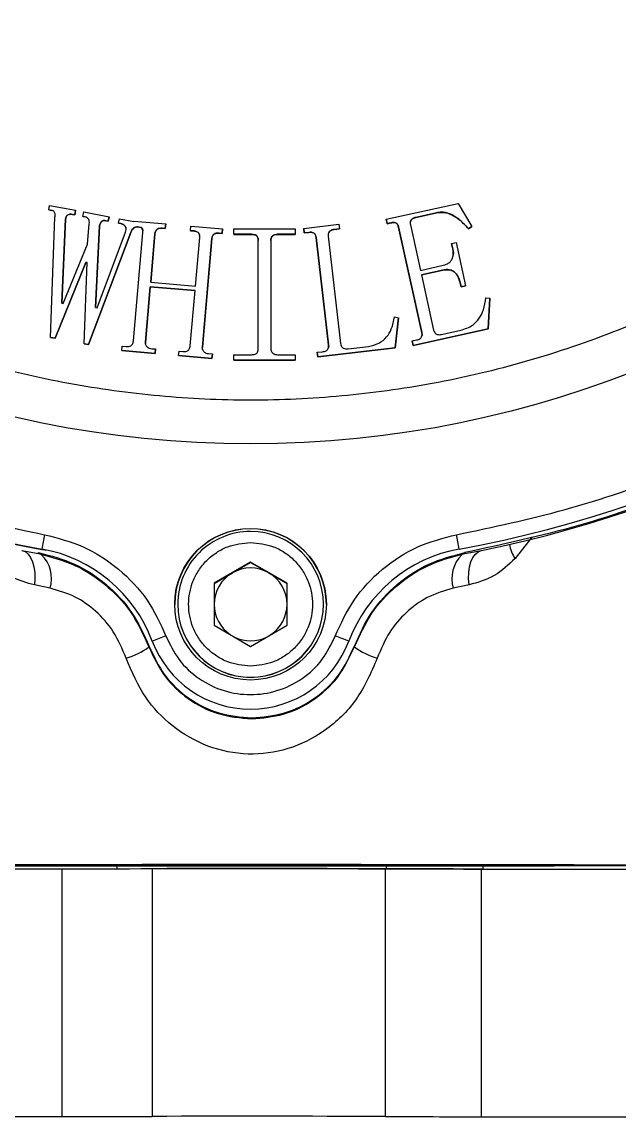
# Model space of a CAD drawing. Header units: millimetres. Extents: x 2344 to 4024, y 1094 to 2282.
# Drawn here: x 3522.5 to 3563.4, y 1909.1 to 1984.2 of the extents above; entities that cross this region are included whole.
import ezdxf

# ---------------------------------------------------------------- set-up
doc = ezdxf.new("R2010")
doc.units = ezdxf.units.MM

msp = doc.modelspace()

# ---------------------------------------------------------------- linework, layer by layer
at = {"color": 7, "linetype": 'Continuous', "lineweight": 25}
for p, q in [((3524.299, 1971.345), (3524.359, 1971.651)), ((3524.359, 1971.651), (3526.146, 1971.31)), ((3547.445, 1970.699), (3552.401, 1971.789)), ((3552.401, 1971.789), (3553.334, 1970.19)), ((3524.503, 1971.306), (3524.299, 1971.345)), ((3524.299, 1971.345), (3524.299, 1971.343)), ((3524.299, 1971.343), (3524.503, 1971.304)), ((3524.428, 1962.59), (3524.732, 1970.838)), ((3524.503, 1971.306), (3524.503, 1971.304)), ((3526.087, 1971.004), (3525.933, 1971.033)), ((3525.933, 1971.033), (3525.933, 1971.031)), ((3525.933, 1971.031), (3526.087, 1971.002)), ((3526.146, 1971.31), (3526.087, 1971.004)), ((3526.087, 1971.002), (3526.146, 1971.308)), ((3526.087, 1971.004), (3526.087, 1971.002)), ((3526.146, 1971.31), (3526.146, 1971.308)), ((3526.647, 1970.896), (3526.707, 1971.202)), ((3526.801, 1970.867), (3526.647, 1970.896)), ((3526.647, 1970.896), (3526.647, 1970.894)), ((3526.647, 1970.894), (3526.801, 1970.865)), ((3526.707, 1971.202), (3528.443, 1970.871)), ((3526.801, 1970.867), (3526.801, 1970.865)), ((3528.443, 1970.871), (3528.383, 1970.565)), ((3528.383, 1970.563), (3528.443, 1970.869)), ((3528.443, 1970.871), (3528.443, 1970.869)), ((3550.901, 1971.14), (3549.485, 1970.828)), ((3549.485, 1970.826), (3550.901, 1971.138)), ((3550.901, 1971.14), (3550.901, 1971.138)), ((3525.447, 1970.703), (3525.193, 1964.932)), ((3525.193, 1964.932), (3525.447, 1970.701)), ((3525.447, 1970.703), (3525.447, 1970.701)), ((3526.971, 1968.983), (3527.081, 1970.391)), ((3527.795, 1970.255), (3527.52, 1964.645)), ((3527.52, 1964.645), (3527.795, 1970.252)), ((3527.795, 1970.255), (3527.795, 1970.252)), ((3528.383, 1970.565), (3528.231, 1970.596)), ((3528.231, 1970.596), (3528.231, 1970.593)), ((3528.231, 1970.593), (3528.383, 1970.563)), ((3528.383, 1970.565), (3528.383, 1970.563)), ((3529.098, 1970.43), (3529.157, 1970.736)), ((3529.252, 1970.399), (3529.098, 1970.43)), ((3529.098, 1970.43), (3529.098, 1970.428)), ((3529.098, 1970.428), (3529.252, 1970.397)), ((3529.157, 1970.736), (3530.143, 1970.548)), ((3529.252, 1970.399), (3529.252, 1970.397)), ((3530.143, 1970.548), (3530.145, 1970.568)), ((3530.145, 1970.568), (3532.33, 1970.378)), ((3530.629, 1970.137), (3530.425, 1970.176)), ((3530.425, 1970.176), (3530.425, 1970.173)), ((3530.425, 1970.173), (3530.629, 1970.135)), ((3530.631, 1970.148), (3530.629, 1970.137)), ((3530.629, 1970.135), (3530.631, 1970.146)), ((3530.629, 1970.135), (3530.629, 1970.137)), ((3530.631, 1970.148), (3530.631, 1970.146)), ((3532.303, 1970.066), (3532.095, 1970.083)), ((3532.095, 1970.083), (3532.095, 1970.081)), ((3532.095, 1970.081), (3532.303, 1970.064)), ((3532.33, 1970.378), (3532.303, 1970.066)), ((3532.303, 1970.064), (3532.33, 1970.376)), ((3532.33, 1970.378), (3532.33, 1970.376)), ((3534.019, 1969.915), (3534.046, 1970.227)), ((3534.046, 1970.227), (3536.231, 1970.037)), ((3541.794, 1970.07), (3544.216, 1970.35)), ((3544.216, 1970.35), (3544.252, 1970.041)), ((3547.512, 1970.394), (3547.445, 1970.699)), ((3547.445, 1970.699), (3547.445, 1970.696)), ((3547.445, 1970.696), (3547.512, 1970.392)), ((3547.765, 1970.45), (3547.512, 1970.394)), ((3547.512, 1970.392), (3547.765, 1970.448)), ((3547.512, 1970.394), (3547.512, 1970.392)), ((3547.765, 1970.45), (3547.765, 1970.448)), ((3549.899, 1962.916), (3548.31, 1970.146)), ((3548.31, 1970.144), (3548.31, 1970.146)), ((3548.31, 1970.144), (3549.899, 1962.914)), ((3549.119, 1970.323), (3549.809, 1967.189)), ((3549.485, 1970.828), (3549.485, 1970.826)), ((3553.334, 1970.19), (3553.105, 1970.034)), ((3553.105, 1970.032), (3553.334, 1970.188)), ((3553.334, 1970.19), (3553.334, 1970.188)), ((3529.93, 1969.794), (3527.033, 1962.093)), ((3527.033, 1962.09), (3529.93, 1969.792)), ((3527.622, 1964.626), (3529.564, 1969.812)), ((3529.93, 1969.794), (3529.93, 1969.792)), ((3530.109, 1962.343), (3530.758, 1969.781)), ((3531.59, 1969.709), (3531.299, 1966.381)), ((3531.299, 1966.381), (3531.59, 1969.707)), ((3531.59, 1969.709), (3531.59, 1969.707)), ((3532.303, 1970.066), (3532.303, 1970.064)), ((3534.227, 1969.898), (3534.019, 1969.915)), ((3534.019, 1969.915), (3534.019, 1969.913)), ((3534.019, 1969.913), (3534.227, 1969.896)), ((3534.227, 1969.898), (3534.227, 1969.896)), ((3534.368, 1966.111), (3534.659, 1969.44)), ((3535.491, 1969.368), (3534.842, 1961.931)), ((3534.842, 1961.928), (3535.491, 1969.366)), ((3535.491, 1969.368), (3535.491, 1969.366)), ((3536.204, 1969.725), (3535.995, 1969.742)), ((3535.995, 1969.742), (3535.995, 1969.74)), ((3535.995, 1969.74), (3536.204, 1969.723)), ((3536.231, 1970.037), (3536.204, 1969.725)), ((3536.204, 1969.723), (3536.231, 1970.035)), ((3536.204, 1969.723), (3536.204, 1969.725)), ((3536.231, 1970.037), (3536.231, 1970.035)), ((3537.014, 1969.662), (3537.014, 1970.032)), ((3537.014, 1970.032), (3541.206, 1970.032)), ((3538.21, 1969.662), (3537.014, 1969.662)), ((3537.014, 1969.662), (3537.014, 1969.66)), ((3537.014, 1969.66), (3538.21, 1969.66)), ((3538.21, 1969.662), (3538.21, 1969.66)), ((3541.206, 1969.662), (3540.009, 1969.662)), ((3540.009, 1969.662), (3540.009, 1969.66)), ((3540.009, 1969.66), (3541.206, 1969.66)), ((3541.206, 1970.032), (3541.206, 1969.662)), ((3541.206, 1969.662), (3541.206, 1969.66)), ((3541.831, 1969.762), (3541.794, 1970.07)), ((3541.794, 1970.07), (3541.794, 1970.068)), ((3541.794, 1970.068), (3541.831, 1969.76)), ((3542.139, 1969.797), (3541.831, 1969.762)), ((3541.831, 1969.76), (3542.139, 1969.795)), ((3541.831, 1969.762), (3541.831, 1969.76)), ((3542.139, 1969.797), (3542.139, 1969.795)), ((3543.503, 1962.07), (3542.652, 1969.439)), ((3542.652, 1969.439), (3542.652, 1969.436)), ((3542.652, 1969.436), (3543.503, 1962.068)), ((3543.476, 1969.535), (3544.328, 1962.167)), ((3544.252, 1970.041), (3543.892, 1970.001)), ((3543.892, 1969.999), (3544.252, 1970.039)), ((3543.892, 1969.999), (3543.892, 1970.001)), ((3544.252, 1970.041), (3544.252, 1970.039)), ((3553.105, 1970.034), (3553.105, 1970.032)), ((3525.295, 1964.913), (3526.971, 1968.983)), ((3538.678, 1961.818), (3538.678, 1969.246)), ((3539.541, 1969.246), (3539.541, 1961.818)), ((3551.947, 1969.036), (3552.249, 1969.104)), ((3552.012, 1968.734), (3551.947, 1969.036)), ((3551.947, 1969.036), (3551.947, 1969.034)), ((3551.947, 1969.034), (3552.012, 1968.732)), ((3552.012, 1968.734), (3552.012, 1968.732)), ((3552.249, 1969.104), (3552.904, 1966.122)), ((3526.84, 1967.737), (3524.734, 1962.532)), ((3524.734, 1962.53), (3526.84, 1967.735)), ((3526.726, 1962.15), (3526.942, 1967.718)), ((3526.942, 1967.718), (3526.84, 1967.737)), ((3526.84, 1967.737), (3526.84, 1967.735)), ((3526.84, 1967.735), (3526.942, 1967.715)), ((3549.809, 1967.189), (3551.275, 1967.512)), ((3551.34, 1967.208), (3549.874, 1966.884)), ((3549.874, 1966.882), (3551.34, 1967.206)), ((3551.34, 1967.208), (3551.34, 1967.206)), ((3531.299, 1966.381), (3534.368, 1966.111)), ((3549.874, 1966.884), (3550.708, 1963.093)), ((3531.272, 1966.068), (3530.941, 1962.272)), ((3530.941, 1962.269), (3531.272, 1966.066)), ((3534.341, 1965.799), (3531.272, 1966.068)), ((3531.272, 1966.068), (3531.272, 1966.066)), ((3531.272, 1966.066), (3534.341, 1965.797)), ((3534.009, 1962.002), (3534.341, 1965.799)), ((3552.602, 1966.054), (3552.557, 1966.256)), ((3552.557, 1966.256), (3552.557, 1966.254)), ((3552.557, 1966.254), (3552.602, 1966.052)), ((3552.904, 1966.122), (3552.602, 1966.054)), ((3552.602, 1966.052), (3552.904, 1966.119)), ((3552.602, 1966.054), (3552.602, 1966.052)), ((3552.904, 1966.122), (3552.904, 1966.119)), ((3525.193, 1964.932), (3525.295, 1964.913)), ((3554.301, 1965.314), (3554.576, 1965.27)), ((3554.576, 1965.27), (3554.453, 1963.174)), ((3554.453, 1963.172), (3554.576, 1965.268)), ((3554.576, 1965.27), (3554.576, 1965.268)), ((3527.52, 1964.645), (3527.622, 1964.626)), ((3548.032, 1964.004), (3548.302, 1963.929)), ((3548.302, 1963.929), (3548.071, 1961.868)), ((3548.071, 1961.866), (3548.302, 1963.927)), ((3548.302, 1963.929), (3548.302, 1963.927)), ((3524.734, 1962.532), (3524.428, 1962.59)), ((3524.428, 1962.59), (3524.428, 1962.587)), ((3524.428, 1962.587), (3524.734, 1962.53)), ((3554.453, 1963.174), (3549.296, 1962.04)), ((3549.296, 1962.037), (3554.453, 1963.172)), ((3549.899, 1962.916), (3549.899, 1962.914)), ((3551.251, 1962.789), (3552.565, 1963.078)), ((3554.453, 1963.174), (3554.453, 1963.172)), ((3524.734, 1962.532), (3524.734, 1962.53)), ((3527.033, 1962.093), (3526.726, 1962.15)), ((3526.726, 1962.15), (3526.726, 1962.148)), ((3526.726, 1962.148), (3527.033, 1962.09)), ((3527.033, 1962.093), (3527.033, 1962.09)), ((3529.315, 1961.68), (3529.344, 1961.992)), ((3529.344, 1961.992), (3529.604, 1961.969)), ((3530.941, 1962.272), (3530.941, 1962.269)), ((3531.372, 1961.813), (3531.632, 1961.792)), ((3534.842, 1961.931), (3534.842, 1961.928)), ((3548.071, 1961.868), (3542.763, 1961.253)), ((3542.763, 1961.251), (3548.071, 1961.866)), ((3543.503, 1962.07), (3543.503, 1962.068)), ((3544.84, 1961.808), (3546.231, 1961.968)), ((3548.071, 1961.868), (3548.071, 1961.866)), ((3549.229, 1962.344), (3549.531, 1962.411)), ((3549.296, 1962.04), (3549.229, 1962.344)), ((3549.229, 1962.344), (3549.229, 1962.342)), ((3549.229, 1962.342), (3549.296, 1962.037)), ((3549.296, 1962.04), (3549.296, 1962.037)), ((3531.603, 1961.48), (3529.315, 1961.68)), ((3529.315, 1961.68), (3529.315, 1961.678)), ((3529.315, 1961.678), (3531.603, 1961.478)), ((3531.632, 1961.792), (3531.603, 1961.48)), ((3531.603, 1961.478), (3531.632, 1961.79)), ((3531.603, 1961.48), (3531.603, 1961.478)), ((3531.632, 1961.792), (3531.632, 1961.79)), ((3533.216, 1961.337), (3533.245, 1961.649)), ((3535.504, 1961.137), (3533.216, 1961.337)), ((3533.216, 1961.337), (3533.216, 1961.335)), ((3533.216, 1961.335), (3535.504, 1961.135)), ((3533.245, 1961.649), (3533.505, 1961.628)), ((3535.273, 1961.472), (3535.533, 1961.449)), ((3535.533, 1961.449), (3535.504, 1961.137)), ((3535.504, 1961.135), (3535.533, 1961.447)), ((3535.504, 1961.137), (3535.504, 1961.135)), ((3535.533, 1961.449), (3535.533, 1961.447)), ((3537.014, 1961.032), (3537.014, 1961.402)), ((3537.014, 1961.402), (3538.21, 1961.402)), ((3540.009, 1961.402), (3541.206, 1961.402)), ((3541.206, 1961.402), (3541.206, 1961.032)), ((3542.727, 1961.564), (3543.087, 1961.604)), ((3542.763, 1961.253), (3542.727, 1961.564)), ((3542.727, 1961.564), (3542.727, 1961.561)), ((3542.727, 1961.561), (3542.763, 1961.251)), ((3542.763, 1961.253), (3542.763, 1961.251)), ((3541.206, 1961.032), (3537.014, 1961.032)), ((3537.014, 1961.032), (3537.014, 1961.03)), ((3537.014, 1961.03), (3541.206, 1961.03)), ((3541.206, 1961.032), (3541.206, 1961.03)), ((3557.48, 1948.909), (3556.293, 1947.419)), ((3522.463, 1947.969), (3523.61, 1947.748)), ((3523.61, 1947.748), (3523.61, 1947.821)), ((3523.838, 1948.029), (3523.838, 1948.063)), ((3552.464, 1948.063), (3552.464, 1948.029)), ((3552.845, 1947.748), (3553.992, 1947.968)), ((3552.845, 1947.821), (3552.845, 1947.748)), ((3538.151, 1947.157), (3535.651, 1945.714)), ((3536.901, 1946.429), (3538.151, 1947.15)), ((3540.651, 1945.713), (3538.151, 1947.157)), ((3538.151, 1947.15), (3538.151, 1947.157)), ((3538.151, 1947.15), (3539.401, 1946.429)), ((3535.651, 1945.707), (3536.901, 1946.429)), ((3539.401, 1946.429), (3540.651, 1945.707)), ((3524.402, 1945.373), (3523.317, 1945.6)), ((3535.651, 1945.714), (3535.651, 1942.827)), ((3540.651, 1942.827), (3540.651, 1945.713)), ((3553.139, 1945.6), (3552.054, 1945.373)), ((3533.151, 1944.269), (3533.151, 1944.257)), ((3543.151, 1944.257), (3543.151, 1944.269)), ((3535.651, 1942.827), (3538.151, 1941.383)), ((3538.151, 1941.383), (3540.651, 1942.827)), ((3531.411, 1941.741), (3531.411, 1941.707)), ((3544.891, 1941.707), (3544.891, 1941.741)), ((3531.18, 1941.409), (3531.18, 1941.342)), ((3545.276, 1941.341), (3545.276, 1941.409)), ((3525.194, 1926.125), (3525.194, 1909.125)), ((3528.96, 1926.381), (3528.978, 1926.117)), ((3531.405, 1926.127), (3531.405, 1909.127)), ((3547.408, 1909.118), (3547.408, 1926.118)), ((3547.478, 1926.117), (3547.496, 1926.381)), ((3553.982, 1926.103), (3553.982, 1909.103)), ((3554.081, 1926.299), (3554.076, 1926.102))]:
    msp.add_line(p, q, dxfattribs=at)
at = {"color": 7, "linetype": 'Continuous', "lineweight": 25, "flags": 128}
for points in [[(3522.463, 1947.969), (3522.685, 1947.883), (3522.884, 1947.721), (3523.053, 1947.49), (3523.188, 1947.195), (3523.285, 1946.848), (3523.339, 1946.457), (3523.35, 1946.037), (3523.317, 1945.6)], [(3553.139, 1945.6), (3553.106, 1946.037), (3553.116, 1946.457), (3553.171, 1946.847), (3553.267, 1947.195), (3553.402, 1947.49), (3553.572, 1947.721), (3553.771, 1947.882), (3553.992, 1947.968)], [(3525.194, 1926.125), (3525.964, 1926.125), (3526.736, 1926.125), (3527.51, 1926.126), (3528.286, 1926.126), (3529.064, 1926.126), (3529.843, 1926.126), (3530.623, 1926.127), (3531.405, 1926.127)], [(3553.982, 1926.103), (3556.818, 1926.101), (3559.589, 1926.098), (3562.285, 1926.095), (3564.897, 1926.092), (3567.417, 1926.089), (3569.834, 1926.085), (3572.142, 1926.081), (3574.331, 1926.076)], [(3525.194, 1909.125), (3525.964, 1909.125), (3526.736, 1909.125), (3527.51, 1909.126), (3528.286, 1909.126), (3529.063, 1909.126), (3529.843, 1909.126), (3530.623, 1909.127), (3531.405, 1909.127)], [(3525.194, 1909.125), (3525.964, 1909.125), (3526.736, 1909.125), (3527.51, 1909.126), (3528.286, 1909.126), (3529.063, 1909.126), (3529.843, 1909.126), (3530.623, 1909.127), (3531.405, 1909.127)], [(3553.982, 1909.103), (3556.818, 1909.101), (3559.589, 1909.098), (3562.285, 1909.095), (3564.897, 1909.092), (3567.417, 1909.089), (3569.834, 1909.085), (3572.142, 1909.081), (3574.331, 1909.076)], [(3553.982, 1909.103), (3556.818, 1909.101), (3559.589, 1909.098), (3562.285, 1909.095), (3564.897, 1909.092), (3567.417, 1909.089), (3569.834, 1909.085), (3572.142, 1909.081), (3574.331, 1909.076)]]:
    msp.add_lwpolyline(points, dxfattribs=at)
at = {"color": 7, "linetype": 'Continuous', "lineweight": 25}
for centre, radius in [((3538.151, 2026.774), 71.5), ((3538.151, 1944.274), 5.2)]:
    msp.add_circle(centre, radius, dxfattribs=at)
for centre, radius, start, end in [((3538.151, 2026.772), 80, 190.30617, 259.69396), ((3538.151, 2026.772), 80, 280.30604, 349.69383), ((3538.228, 2026.4), 80, 281.36448, 349.47139), ((3538.151, 2026.738), 80, 252.76849, 259.69392), ((4172.066, 1830.953), 658.722, 169.672162, 169.759325), ((3538.151, 1944.257), 5.2, 0.00011, 179.99974), ((3538.151, 1944.269), 5, 89.99962, 179.99978), ((3538.151, 1944.269), 5, 359.99991, 89.99976), ((2904.255, 1830.957), 658.702, 10.240673, 10.327838), ((3558.187, 1948.707), 2.29, 188.19168, 214.23293), ((3522.194, 1946.028), 2.303, 343.4735, 45.70276), ((3522.049, 1938.224), 10, 20.58678, 79.69395), ((3522.049, 1938.19), 10, 78.01772, 79.69392), ((3554.253, 1938.224), 10, 100.30605, 159.41322), ((3554.264, 1946.028), 2.305, 134.36929, 196.50795), ((3538.151, 1944.264), 2.5, 119.9996, 179.99966), ((3538.151, 1944.264), 2.5, 59.99975, 119.99962), ((3538.151, 1944.264), 2.5, 359.99971, 59.99978), ((3538.151, 1944.269), 5, 179.99994, 359.99975), ((3538.151, 1944.257), 5, 179.99994, 359.99975), ((3538.151, 1944.264), 2.5, 179.99971, 236.17979), ((3538.151, 1944.264), 2.5, 303.81959, 359.99967), ((3576.159, 1824.74), 125.266, 110.47237, 110.93011), ((3538.151, 1944.272), 7.2, 200.5868, 339.4132), ((3538.151, 1944.264), 2.5, 243.81973, 296.17964), ((3500.143, 1824.741), 125.265, 69.06989, 69.52763), ((3528.264, 1945.278), 4.899, 285.98985, 306.52729), ((3548.192, 1945.278), 4.899, 233.47211, 254.00953), ((3523.442, 5098.312), 3172.188, 269.904659, 270.031645), ((3537.893, -767.021), 2693.155, 89.797567, 90.13802), ((3553.699, 3254.336), 1328.233, 269.728619, 270.012215), ((3523.442, 5081.312), 3172.188, 269.904659, 270.031645), ((3537.893, -784.021), 2693.155, 89.797567, 90.13802), ((3553.699, 3237.336), 1328.233, 269.728619, 270.012215)]:
    msp.add_arc(centre, radius, start, end, dxfattribs=at)
for points, knots in [([(3606.651, 2026.781), (3606.596, 2024.692), (3606.486, 2020.513), (3605.576, 2014.175), (3604.09, 2007.822), (3601.917, 2001.457), (3599.086, 1995.233), (3595.572, 1989.211), (3591.418, 1983.519), (3586.674, 1978.257), (3581.413, 1973.514), (3575.721, 1969.36), (3569.698, 1965.846), (3563.475, 1963.015), (3557.11, 1960.843), (3550.757, 1959.348), (3544.418, 1958.471), (3538.151, 1958.186), (3531.884, 1958.471), (3525.545, 1959.348), (3519.193, 1960.843), (3512.827, 1963.015), (3506.604, 1965.846), (3500.581, 1969.36), (3494.889, 1973.514), (3489.628, 1978.257), (3484.884, 1983.519), (3480.73, 1989.211), (3477.216, 1995.233), (3474.385, 2001.456), (3472.212, 2007.822), (3470.726, 2014.174), (3469.816, 2020.513), (3469.706, 2024.691), (3469.651, 2026.781)], [0, 0, 0, 0, 0.029124, 0.058248, 0.08912, 0.119994, 0.151902, 0.184313, 0.217069, 0.25, 0.282931, 0.315687, 0.348098, 0.380006, 0.410878, 0.441752, 0.470875, 0.5, 0.529123, 0.558248, 0.58912, 0.619994, 0.651902, 0.684313, 0.717069, 0.75, 0.782931, 0.815687, 0.848098, 0.880006, 0.910878, 0.941752, 0.970875, 1, 1, 1, 1]), ([(3460.426, 2012.641), (3460.952, 2010.145), (3462.014, 2005.107), (3464.553, 1997.73), (3467.822, 1990.488), (3471.885, 1983.509), (3476.697, 1976.906), (3482.189, 1970.813), (3488.283, 1965.32), (3494.886, 1960.508), (3501.865, 1956.446), (3509.107, 1953.177), (3516.484, 1950.638), (3521.521, 1949.575), (3524.017, 1949.049)], [0, 0, 0, 0, 0.079959, 0.161371, 0.244142, 0.328893, 0.414217, 0.5, 0.585778, 0.671102, 0.755858, 0.838624, 0.920039, 1, 1, 1, 1]), ([(3552.285, 1949.049), (3554.781, 1949.575), (3559.818, 1950.638), (3567.195, 1953.176), (3574.437, 1956.446), (3581.416, 1960.508), (3588.019, 1965.32), (3594.113, 1970.812), (3599.605, 1976.906), (3604.417, 1983.509), (3608.48, 1990.488), (3611.749, 1997.73), (3614.288, 2005.107), (3615.35, 2010.145), (3615.876, 2012.641)], [0, 0, 0, 0, 0.079959, 0.161371, 0.244142, 0.328893, 0.414217, 0.5, 0.585778, 0.671102, 0.755858, 0.838624, 0.920039, 1, 1, 1, 1]), ([(3524.732, 1970.838), (3524.744, 1970.92), (3524.76, 1971.033), (3524.713, 1971.171), (3524.655, 1971.244), (3524.579, 1971.287), (3524.528, 1971.3), (3524.503, 1971.306)], [0, 0, 0, 0, 0.409045, 0.568709, 0.729731, 0.871998, 1, 1, 1, 1]), ([(3525.933, 1971.033), (3525.868, 1971.041), (3525.768, 1971.053), (3525.636, 1971.014), (3525.549, 1970.947), (3525.481, 1970.841), (3525.46, 1970.754), (3525.447, 1970.703)], [0, 0, 0, 0, 0.286948, 0.445283, 0.603611, 0.766841, 1, 1, 1, 1]), ([(3525.447, 1970.701), (3525.461, 1970.757), (3525.484, 1970.85), (3525.563, 1970.96), (3525.658, 1971.023), (3525.787, 1971.049), (3525.878, 1971.038), (3525.933, 1971.031)], [0, 0, 0, 0, 0.255208, 0.42331, 0.591938, 0.753059, 1, 1, 1, 1]), ([(3527.081, 1970.391), (3527.088, 1970.449), (3527.1, 1970.546), (3527.043, 1970.693), (3526.945, 1970.809), (3526.846, 1970.849), (3526.801, 1970.867)], [0, 0, 0, 0, 0.280717, 0.477013, 0.764436, 1, 1, 1, 1]), ([(3553.105, 1970.034), (3552.915, 1970.241), (3552.535, 1970.658), (3551.896, 1971.081), (3551.308, 1971.206), (3551.011, 1971.158), (3550.901, 1971.14)], [0, 0, 0, 0, 0.324948, 0.652823, 0.870839, 1, 1, 1, 1]), ([(3550.901, 1971.138), (3551.069, 1971.159), (3551.435, 1971.205), (3552.092, 1970.977), (3552.647, 1970.543), (3552.979, 1970.172), (3553.105, 1970.032)], [0, 0, 0, 0, 0.194478, 0.422538, 0.782169, 1, 1, 1, 1]), ([(3528.231, 1970.596), (3528.184, 1970.603), (3528.108, 1970.615), (3528, 1970.594), (3527.924, 1970.547), (3527.852, 1970.452), (3527.816, 1970.35), (3527.799, 1970.273), (3527.795, 1970.255)], [0, 0, 0, 0, 0.2197284, 0.3604368, 0.5019622, 0.6296085, 0.9109721, 1, 1, 1, 1]), ([(3527.795, 1970.252), (3527.815, 1970.333), (3527.842, 1970.444), (3527.935, 1970.555), (3528.016, 1970.597), (3528.118, 1970.611), (3528.188, 1970.6), (3528.231, 1970.593)], [0, 0, 0, 0, 0.3817203, 0.5244556, 0.6680241, 0.7975388, 1, 1, 1, 1]), ([(3529.564, 1969.812), (3529.584, 1969.87), (3529.617, 1969.964), (3529.61, 1970.105), (3529.563, 1970.211), (3529.482, 1970.301), (3529.376, 1970.368), (3529.292, 1970.389), (3529.252, 1970.399)], [0, 0, 0, 0, 0.234067, 0.380912, 0.528267, 0.670545, 0.840377, 1, 1, 1, 1]), ([(3529.252, 1970.397), (3529.321, 1970.377), (3529.434, 1970.344), (3529.548, 1970.231), (3529.602, 1970.139), (3529.604, 1970.081), (3529.605, 1970.068)], [0, 0, 0, 0, 0.411268, 0.667218, 0.924779, 1, 1, 1, 1]), ([(3530.425, 1970.176), (3530.369, 1970.175), (3530.262, 1970.173), (3530.116, 1970.088), (3530.004, 1969.959), (3529.955, 1969.85), (3529.93, 1969.794)], [0, 0, 0, 0, 0.246987, 0.468153, 0.728462, 1, 1, 1, 1]), ([(3529.93, 1969.792), (3529.964, 1969.868), (3530.02, 1969.992), (3530.163, 1970.117), (3530.297, 1970.178), (3530.387, 1970.175), (3530.425, 1970.173)], [0, 0, 0, 0, 0.365295, 0.600157, 0.833953, 1, 1, 1, 1]), ([(3530.758, 1969.781), (3530.76, 1969.825), (3530.765, 1969.916), (3530.729, 1970.036), (3530.677, 1970.112), (3530.641, 1970.141), (3530.631, 1970.148)], [0, 0, 0, 0, 0.3303013, 0.665596, 0.9062665, 1, 1, 1, 1]), ([(3530.631, 1970.146), (3530.655, 1970.124), (3530.709, 1970.074), (3530.751, 1969.983), (3530.752, 1969.92), (3530.753, 1969.898)], [0, 0, 0, 0, 0.343672, 0.771515, 1, 1, 1, 1]), ([(3532.095, 1970.083), (3532.025, 1970.085), (3531.909, 1970.089), (3531.766, 1970.029), (3531.674, 1969.952), (3531.611, 1969.844), (3531.598, 1969.758), (3531.59, 1969.709)], [0, 0, 0, 0, 0.290077, 0.48445, 0.638173, 0.79153, 1, 1, 1, 1]), ([(3531.59, 1969.707), (3531.599, 1969.76), (3531.614, 1969.851), (3531.686, 1969.964), (3531.795, 1970.043), (3531.937, 1970.088), (3532.044, 1970.083), (3532.095, 1970.081)], [0, 0, 0, 0, 0.224861, 0.386581, 0.549015, 0.787195, 1, 1, 1, 1]), ([(3547.765, 1970.448), (3547.854, 1970.464), (3547.979, 1970.487), (3548.136, 1970.437), (3548.225, 1970.358), (3548.282, 1970.255), (3548.301, 1970.178), (3548.31, 1970.144)], [0, 0, 0, 0, 0.369411, 0.518582, 0.668914, 0.853903, 1, 1, 1, 1]), ([(3548.31, 1970.146), (3548.294, 1970.203), (3548.269, 1970.295), (3548.188, 1970.4), (3548.09, 1970.46), (3547.943, 1970.484), (3547.833, 1970.463), (3547.765, 1970.45)], [0, 0, 0, 0, 0.243865, 0.391737, 0.541046, 0.710969, 1, 1, 1, 1]), ([(3549.485, 1970.828), (3549.407, 1970.804), (3549.289, 1970.768), (3549.168, 1970.653), (3549.111, 1970.541), (3549.1, 1970.426), (3549.113, 1970.355), (3549.119, 1970.323)], [0, 0, 0, 0, 0.339866, 0.516986, 0.694619, 0.862206, 1, 1, 1, 1]), ([(3549.121, 1970.527), (3549.127, 1970.551), (3549.144, 1970.614), (3549.22, 1970.706), (3549.338, 1970.785), (3549.437, 1970.812), (3549.485, 1970.826)], [0, 0, 0, 0, 0.153617, 0.387639, 0.698766, 1, 1, 1, 1]), ([(3534.659, 1969.44), (3534.661, 1969.498), (3534.665, 1969.594), (3534.619, 1969.715), (3534.556, 1969.796), (3534.441, 1969.863), (3534.327, 1969.887), (3534.244, 1969.896), (3534.227, 1969.898)], [0, 0, 0, 0, 0.237356, 0.392761, 0.524029, 0.65536, 0.93072, 1, 1, 1, 1]), ([(3534.227, 1969.896), (3534.319, 1969.884), (3534.447, 1969.868), (3534.58, 1969.771), (3534.629, 1969.694), (3534.64, 1969.643), (3534.644, 1969.627)], [0, 0, 0, 0, 0.508362, 0.70662, 0.904854, 1, 1, 1, 1]), ([(3535.995, 1969.742), (3535.926, 1969.744), (3535.81, 1969.748), (3535.667, 1969.688), (3535.575, 1969.611), (3535.512, 1969.503), (3535.499, 1969.417), (3535.491, 1969.368)], [0, 0, 0, 0, 0.290077, 0.48445, 0.638173, 0.79153, 1, 1, 1, 1]), ([(3535.491, 1969.366), (3535.5, 1969.419), (3535.515, 1969.51), (3535.586, 1969.623), (3535.696, 1969.702), (3535.838, 1969.747), (3535.945, 1969.742), (3535.995, 1969.74)], [0, 0, 0, 0, 0.224861, 0.386581, 0.549015, 0.787195, 1, 1, 1, 1]), ([(3538.678, 1969.246), (3538.675, 1969.307), (3538.671, 1969.404), (3538.611, 1969.525), (3538.533, 1969.599), (3538.397, 1969.656), (3538.287, 1969.66), (3538.21, 1969.662)], [0, 0, 0, 0, 0.250411, 0.398556, 0.54744, 0.686236, 1, 1, 1, 1]), ([(3538.21, 1969.66), (3538.284, 1969.657), (3538.395, 1969.654), (3538.533, 1969.598), (3538.612, 1969.522), (3538.666, 1969.411), (3538.677, 1969.315), (3538.678, 1969.253), (3538.678, 1969.244)], [0, 0, 0, 0, 0.3046765, 0.4550368, 0.6065485, 0.7453901, 0.9603697, 1, 1, 1, 1]), ([(3540.009, 1969.662), (3539.939, 1969.657), (3539.823, 1969.65), (3539.685, 1969.577), (3539.6, 1969.491), (3539.549, 1969.378), (3539.544, 1969.294), (3539.541, 1969.246)], [0, 0, 0, 0, 0.294404, 0.487725, 0.643608, 0.799347, 1, 1, 1, 1]), ([(3539.541, 1969.244), (3539.545, 1969.297), (3539.55, 1969.389), (3539.612, 1969.507), (3539.711, 1969.593), (3539.848, 1969.653), (3539.956, 1969.657), (3540.009, 1969.66)], [0, 0, 0, 0, 0.222894, 0.384836, 0.547319, 0.773072, 1, 1, 1, 1]), ([(3542.652, 1969.439), (3542.639, 1969.506), (3542.619, 1969.608), (3542.537, 1969.721), (3542.443, 1969.783), (3542.304, 1969.81), (3542.201, 1969.802), (3542.139, 1969.797)], [0, 0, 0, 0, 0.2826647, 0.4248628, 0.5676053, 0.7445144, 1, 1, 1, 1]), ([(3542.139, 1969.795), (3542.217, 1969.801), (3542.33, 1969.81), (3542.473, 1969.766), (3542.561, 1969.695), (3542.626, 1969.581), (3542.642, 1969.489), (3542.652, 1969.436)], [0, 0, 0, 0, 0.3210751, 0.4658967, 0.6115923, 0.7798131, 1, 1, 1, 1]), ([(3543.892, 1970.001), (3543.819, 1969.987), (3543.706, 1969.964), (3543.577, 1969.875), (3543.502, 1969.781), (3543.468, 1969.661), (3543.473, 1969.579), (3543.476, 1969.535)], [0, 0, 0, 0, 0.311431, 0.483158, 0.654996, 0.813001, 1, 1, 1, 1]), ([(3543.491, 1969.723), (3543.503, 1969.755), (3543.532, 1969.831), (3543.646, 1969.93), (3543.775, 1969.983), (3543.866, 1969.995), (3543.892, 1969.999)], [0, 0, 0, 0, 0.200139, 0.468383, 0.843354, 1, 1, 1, 1]), ([(3551.275, 1967.512), (3551.406, 1967.548), (3551.619, 1967.606), (3551.869, 1967.788), (3552.004, 1968), (3552.071, 1968.297), (3552.049, 1968.544), (3552.017, 1968.707), (3552.012, 1968.734)], [0, 0, 0, 0, 0.246726, 0.399887, 0.554031, 0.695763, 0.951068, 1, 1, 1, 1]), ([(3552.012, 1968.732), (3552.046, 1968.579), (3552.084, 1968.408), (3552.045, 1968.241), (3552.041, 1968.223)], [0, 0, 0, 0, 0.889779, 1, 1, 1, 1]), ([(3551.34, 1967.206), (3551.502, 1967.229), (3551.751, 1967.265), (3552.066, 1967.135), (3552.294, 1966.924), (3552.464, 1966.62), (3552.528, 1966.371), (3552.557, 1966.254)], [0, 0, 0, 0, 0.2732649, 0.4182085, 0.5628225, 0.7952579, 1, 1, 1, 1]), ([(3552.557, 1966.256), (3552.504, 1966.447), (3552.424, 1966.733), (3552.182, 1967.048), (3551.942, 1967.203), (3551.647, 1967.259), (3551.452, 1967.227), (3551.34, 1967.208)], [0, 0, 0, 0, 0.333895, 0.499037, 0.66578, 0.808284, 1, 1, 1, 1]), ([(3552.565, 1963.078), (3552.856, 1963.172), (3553.356, 1963.334), (3553.872, 1963.885), (3554.183, 1964.539), (3554.258, 1965.034), (3554.301, 1965.314)], [0, 0, 0, 0, 0.295552, 0.509146, 0.721996, 1, 1, 1, 1]), ([(3546.231, 1961.968), (3546.478, 1962.021), (3546.954, 1962.124), (3547.503, 1962.585), (3547.871, 1963.228), (3547.973, 1963.719), (3548.032, 1964.004)], [0, 0, 0, 0, 0.254501, 0.491089, 0.704746, 1, 1, 1, 1]), ([(3549.531, 1962.411), (3549.621, 1962.435), (3549.747, 1962.467), (3549.868, 1962.582), (3549.916, 1962.698), (3549.92, 1962.814), (3549.904, 1962.89), (3549.899, 1962.916)], [0, 0, 0, 0, 0.37884, 0.527566, 0.676229, 0.889817, 1, 1, 1, 1]), ([(3549.899, 1962.914), (3549.915, 1962.841), (3549.931, 1962.767), (3549.908, 1962.7), (3549.908, 1962.699)], [0, 0, 0, 0, 0.9942063, 1, 1, 1, 1]), ([(3550.708, 1963.093), (3550.728, 1963.032), (3550.758, 1962.934), (3550.858, 1962.834), (3550.977, 1962.783), (3551.113, 1962.764), (3551.209, 1962.781), (3551.251, 1962.789)], [0, 0, 0, 0, 0.271137, 0.427796, 0.584166, 0.818016, 1, 1, 1, 1]), ([(3529.604, 1961.969), (3529.696, 1961.964), (3529.826, 1961.957), (3529.975, 1962.03), (3530.051, 1962.12), (3530.094, 1962.229), (3530.104, 1962.308), (3530.109, 1962.343)], [0, 0, 0, 0, 0.375821, 0.523807, 0.672057, 0.853203, 1, 1, 1, 1]), ([(3530.96, 1962.087), (3530.952, 1962.112), (3530.935, 1962.171), (3530.939, 1962.233), (3530.941, 1962.269)], [0, 0, 0, 0, 0.41224, 1, 1, 1, 1]), ([(3530.941, 1962.272), (3530.939, 1962.214), (3530.937, 1962.119), (3530.992, 1961.998), (3531.074, 1961.913), (3531.202, 1961.841), (3531.308, 1961.824), (3531.372, 1961.813)], [0, 0, 0, 0, 0.238138, 0.394231, 0.549692, 0.728395, 1, 1, 1, 1]), ([(3533.505, 1961.628), (3533.597, 1961.623), (3533.726, 1961.616), (3533.876, 1961.689), (3533.952, 1961.78), (3533.995, 1961.888), (3534.005, 1961.967), (3534.009, 1962.002)], [0, 0, 0, 0, 0.3758207, 0.5238074, 0.6720575, 0.8532035, 1, 1, 1, 1]), ([(3534.861, 1961.746), (3534.853, 1961.771), (3534.836, 1961.83), (3534.839, 1961.892), (3534.842, 1961.928)], [0, 0, 0, 0, 0.41224, 1, 1, 1, 1]), ([(3534.842, 1961.931), (3534.84, 1961.873), (3534.838, 1961.778), (3534.893, 1961.657), (3534.975, 1961.572), (3535.103, 1961.5), (3535.209, 1961.483), (3535.273, 1961.472)], [0, 0, 0, 0, 0.238138, 0.394231, 0.549692, 0.728395, 1, 1, 1, 1]), ([(3538.21, 1961.402), (3538.3, 1961.405), (3538.425, 1961.41), (3538.566, 1961.489), (3538.639, 1961.582), (3538.675, 1961.697), (3538.677, 1961.78), (3538.678, 1961.818)], [0, 0, 0, 0, 0.3640306, 0.510061, 0.6558643, 0.8438409, 1, 1, 1, 1]), ([(3539.541, 1961.818), (3539.545, 1961.768), (3539.55, 1961.679), (3539.608, 1961.56), (3539.703, 1961.473), (3539.841, 1961.413), (3539.949, 1961.406), (3540.009, 1961.402)], [0, 0, 0, 0, 0.210223, 0.375759, 0.542534, 0.746796, 1, 1, 1, 1]), ([(3543.087, 1961.604), (3543.176, 1961.618), (3543.3, 1961.638), (3543.433, 1961.733), (3543.491, 1961.836), (3543.514, 1961.952), (3543.507, 1962.033), (3543.503, 1962.07)], [0, 0, 0, 0, 0.36734, 0.515297, 0.663697, 0.845087, 1, 1, 1, 1]), ([(3543.503, 1962.068), (3543.511, 1962.008), (3543.519, 1961.941), (3543.496, 1961.879), (3543.494, 1961.872)], [0, 0, 0, 0, 0.88537, 1, 1, 1, 1]), ([(3544.328, 1962.167), (3544.337, 1962.113), (3544.354, 1962.022), (3544.431, 1961.912), (3544.541, 1961.838), (3544.683, 1961.797), (3544.789, 1961.805), (3544.84, 1961.808)], [0, 0, 0, 0, 0.226887, 0.389122, 0.551824, 0.783972, 1, 1, 1, 1]), ([(3524.017, 1949.049), (3524.92, 1948.815), (3526.757, 1948.34), (3529.171, 1946.756), (3531.161, 1944.664), (3531.956, 1942.941), (3532.347, 1942.094)], [0, 0, 0, 0, 0.245796, 0.5, 0.754204, 1, 1, 1, 1]), ([(3543.955, 1942.094), (3544.346, 1942.941), (3545.141, 1944.664), (3547.131, 1946.756), (3549.545, 1948.34), (3551.382, 1948.815), (3552.285, 1949.049)], [0, 0, 0, 0, 0.245796, 0.5, 0.754204, 1, 1, 1, 1]), ([(3538.151, 1940.02), (3537.616, 1940.077), (3536.794, 1940.164), (3535.804, 1940.694), (3535.124, 1941.243), (3534.572, 1941.924), (3534.059, 1942.913), (3533.798, 1944.27), (3534.059, 1945.627), (3534.572, 1946.617), (3535.124, 1947.298), (3535.804, 1947.846), (3536.794, 1948.376), (3537.616, 1948.463), (3538.151, 1948.52)], [0, 0, 0, 0, 0.119728, 0.18418, 0.25, 0.31582, 0.380272, 0.5, 0.619728, 0.68418, 0.75, 0.81582, 0.880272, 1, 1, 1, 1]), ([(3538.151, 1948.52), (3538.686, 1948.463), (3539.508, 1948.376), (3540.498, 1947.846), (3541.178, 1947.298), (3541.73, 1946.617), (3542.243, 1945.627), (3542.504, 1944.27), (3542.243, 1942.913), (3541.73, 1941.924), (3541.178, 1941.243), (3540.498, 1940.694), (3539.508, 1940.164), (3538.686, 1940.077), (3538.151, 1940.02)], [0, 0, 0, 0, 0.119728, 0.18418, 0.25, 0.31582, 0.380272, 0.5, 0.619728, 0.68418, 0.75, 0.81582, 0.880272, 1, 1, 1, 1]), ([(3523.61, 1947.748), (3524.452, 1947.528), (3526.053, 1947.109), (3528.22, 1945.695), (3530.052, 1943.812), (3530.799, 1942.176), (3531.18, 1941.342)], [0, 0, 0, 0, 0.260999, 0.496368, 0.743003, 1, 1, 1, 1]), ([(3545.276, 1941.341), (3545.637, 1942.14), (3546.346, 1943.707), (3548.115, 1945.594), (3550.297, 1947.073), (3551.968, 1947.516), (3552.845, 1947.748)], [0, 0, 0, 0, 0.2456313, 0.4818963, 0.7279559, 1, 1, 1, 1]), ([(3523.317, 1945.6), (3522.797, 1945.743), (3521.609, 1946.068), (3520.683, 1946.932), (3520.162, 1947.419)], [0, 0, 0, 0, 0.437173, 1, 1, 1, 1]), ([(3556.293, 1947.419), (3555.841, 1946.985), (3554.927, 1946.107), (3553.739, 1945.771), (3553.139, 1945.6)], [0, 0, 0, 0, 0.494118, 1, 1, 1, 1]), ([(3529.614, 1940.569), (3529.35, 1941.197), (3528.841, 1942.411), (3527.578, 1943.831), (3526.08, 1944.897), (3524.981, 1945.209), (3524.402, 1945.373)], [0, 0, 0, 0, 0.2620246, 0.5070925, 0.7405708, 1, 1, 1, 1]), ([(3552.054, 1945.373), (3551.45, 1945.199), (3550.303, 1944.868), (3548.807, 1943.765), (3547.584, 1942.35), (3547.099, 1941.185), (3546.842, 1940.569)], [0, 0, 0, 0, 0.270328, 0.514495, 0.742852, 1, 1, 1, 1]), ([(3532.347, 1942.094), (3532.611, 1941.541), (3533.152, 1940.407), (3534.57, 1939.098), (3536.287, 1938.26), (3538.151, 1937.984), (3540.015, 1938.26), (3541.732, 1939.098), (3543.15, 1940.407), (3543.691, 1941.541), (3543.955, 1942.094)], [0, 0, 0, 0, 0.122089, 0.25, 0.377911, 0.5, 0.622089, 0.75, 0.877911, 1, 1, 1, 1]), ([(3531.18, 1941.342), (3531.514, 1940.631), (3532.16, 1939.259), (3533.839, 1937.707), (3535.877, 1936.624), (3537.444, 1936.481), (3538.228, 1936.409)], [0, 0, 0, 0, 0.255455, 0.493273, 0.746374, 1, 1, 1, 1]), ([(3538.228, 1936.409), (3538.963, 1936.472), (3540.453, 1936.6), (3542.494, 1937.618), (3544.246, 1939.171), (3544.929, 1940.61), (3545.276, 1941.341)], [0, 0, 0, 0, 0.237991, 0.481878, 0.736729, 1, 1, 1, 1]), ([(3546.842, 1940.569), (3546.411, 1939.58), (3545.575, 1937.661), (3543.368, 1935.527), (3540.783, 1934.225), (3537.957, 1933.838), (3535.159, 1934.403), (3532.743, 1935.813), (3530.761, 1937.888), (3530.011, 1939.64), (3529.614, 1940.569)], [0, 0, 0, 0, 0.139027, 0.269753, 0.391978, 0.510299, 0.631683, 0.754163, 0.869761, 1, 1, 1, 1]), ([(3531.498, 1926.127), (3531.762, 1926.127), (3532.704, 1926.13), (3535.074, 1926.132), (3538.219, 1926.133), (3541.418, 1926.132), (3544.229, 1926.129), (3546.449, 1926.124), (3547.135, 1926.119), (3547.478, 1926.117)], [0, 0, 0, 0, 0.061015, 0.217513, 0.37401, 0.530508, 0.687005, 0.843503, 1, 1, 1, 1]), ([(3554.076, 1926.102), (3555.918, 1926.1), (3559.601, 1926.097), (3564.785, 1926.091), (3569.597, 1926.084), (3573.325, 1926.077), (3575.237, 1926.072), (3575.869, 1926.071)], [0, 0, 0, 0, 0.222507, 0.445014, 0.667522, 0.890029, 1, 1, 1, 1])]:
    msp.add_open_spline(points, degree=3, knots=knots, dxfattribs=at)
for points in [[(3616.881, 2011.856), (3616.317, 2009.241), (3615.187, 2004.011), (3612.508, 1996.432), (3609.139, 1989.144), (3605.043, 1982.234), (3600.279, 1975.767), (3594.891, 1969.81), (3588.934, 1964.422), (3582.468, 1959.659), (3575.557, 1955.563), (3568.269, 1952.194), (3560.69, 1949.515), (3555.46, 1948.385), (3552.845, 1947.821)], [(3523.61, 1947.821), (3524.449, 1947.599), (3526.128, 1947.155), (3528.31, 1945.695), (3530.109, 1943.783), (3530.823, 1942.2), (3531.18, 1941.409)], [(3545.276, 1941.409), (3545.633, 1942.2), (3546.346, 1943.782), (3548.146, 1945.695), (3550.328, 1947.155), (3552.006, 1947.599), (3552.845, 1947.821)], [(3531.18, 1941.409), (3531.505, 1940.714), (3532.155, 1939.324), (3533.866, 1937.745), (3535.935, 1936.677), (3537.464, 1936.541), (3538.228, 1936.474)], [(3538.228, 1936.474), (3538.992, 1936.541), (3540.52, 1936.677), (3542.589, 1937.745), (3544.301, 1939.324), (3544.951, 1940.714), (3545.276, 1941.409)], [(3564.481, 1926.359), (3564.06, 1926.362), (3563.217, 1926.368), (3561.063, 1926.377), (3558.327, 1926.384), (3555.019, 1926.391), (3551.248, 1926.396), (3547.114, 1926.4), (3542.734, 1926.403), (3538.228, 1926.404), (3533.722, 1926.403), (3529.341, 1926.4), (3525.208, 1926.397), (3521.436, 1926.391), (3518.128, 1926.385), (3515.392, 1926.377), (3513.239, 1926.368), (3512.396, 1926.362), (3511.975, 1926.359)], [(3564.481, 1926.332), (3564.06, 1926.329), (3563.217, 1926.323), (3561.063, 1926.314), (3558.327, 1926.307), (3555.019, 1926.3), (3551.248, 1926.295), (3547.114, 1926.291), (3542.734, 1926.288), (3538.228, 1926.288), (3533.722, 1926.288), (3529.341, 1926.291), (3525.208, 1926.295), (3521.436, 1926.3), (3518.128, 1926.307), (3515.392, 1926.314), (3513.239, 1926.323), (3512.396, 1926.329), (3511.975, 1926.332)], [(3519.228, 1926.346), (3519.298, 1926.348), (3519.44, 1926.354), (3520.57, 1926.361), (3522.326, 1926.368), (3524.707, 1926.375), (3527.604, 1926.38), (3530.91, 1926.383), (3534.497, 1926.386), (3538.228, 1926.386), (3541.958, 1926.386), (3545.546, 1926.383), (3548.852, 1926.38), (3551.749, 1926.374), (3554.13, 1926.368), (3555.886, 1926.361), (3557.016, 1926.353), (3557.157, 1926.348), (3557.228, 1926.346)], [(3557.228, 1926.346), (3557.157, 1926.343), (3557.016, 1926.338), (3555.886, 1926.33), (3554.13, 1926.323), (3551.749, 1926.317), (3548.852, 1926.312), (3545.546, 1926.308), (3541.958, 1926.305), (3538.228, 1926.305), (3534.497, 1926.306), (3530.91, 1926.308), (3527.604, 1926.312), (3524.707, 1926.317), (3522.326, 1926.323), (3520.57, 1926.33), (3519.44, 1926.338), (3519.298, 1926.343), (3519.228, 1926.346)], [(3542.478, 1926.113), (3542.414, 1926.114), (3542.286, 1926.116), (3541.303, 1926.119), (3539.898, 1926.121), (3538.228, 1926.122), (3536.557, 1926.121), (3535.152, 1926.119), (3534.169, 1926.116), (3534.042, 1926.114), (3533.978, 1926.113)], [(3554.076, 1926.102), (3553.287, 1926.102), (3551.709, 1926.104), (3549.764, 1926.107), (3548.244, 1926.112), (3547.733, 1926.115), (3547.478, 1926.117)]]:
    msp.add_open_spline(points, degree=3, dxfattribs=at)

doc.saveas('drawing.dxf')
